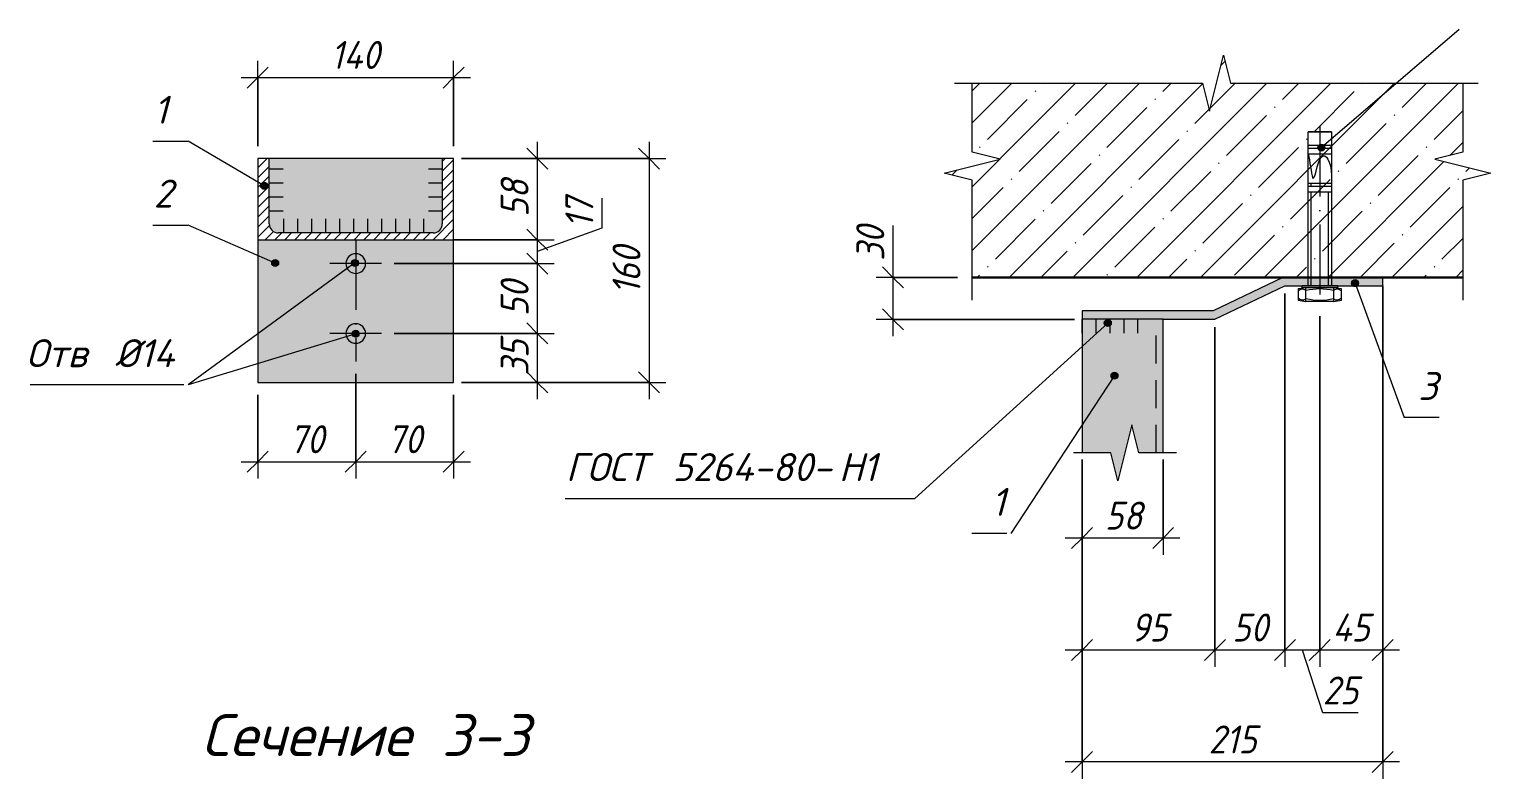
# Model space of a CAD drawing. Header units: millimetres. Extents: x 1525 to 46824, y -520 to 14115.
# Drawn here: x 41286 to 42331, y 1949 to 2485 of the extents above; entities that cross this region are included whole.
import ezdxf

# ---------------------------------------------------------------- set-up
doc = ezdxf.new("R2010")
doc.units = ezdxf.units.MM
for name, pattern in [('200_ШТРИХ_ш1п0_6_', [32, 20, -12]), ('50_200_ШТРИХ_1Т_ш5_п1_п1_', [70, 50, -10, 0, -10]), ('IMPORT-Невидимая', [39.122222, 28.222222, -10.9])]:
    doc.linetypes.add(name, pattern=pattern)
for name, color, linetype, lineweight in [('A-ANNO-DIMS', 7, 'Continuous', 9), ('A-ANNO-DIMS-10', 7, 'Continuous', 9), ('A-ANNO-NOTE', 7, 'Continuous', 9), ('A-DETL', 7, 'Continuous', 9), ('A-DETL-1', 7, 'Continuous', 5), ('A-DETL-2', 7, '200_ШТРИХ_ш1п0_6_', 5), ('A-DETL-3', 7, 'Continuous', 20), ('A-DETL-4', 7, 'IMPORT-Невидимая', 5), ('A-DETL-5', 7, '50_200_ШТРИХ_1Т_ш5_п1_п1_', 5), ('A-DETL-7', 7, 'Continuous', 30), ('A-DETL-CNTR-1', 7, '50_200_ШТРИХ_1Т_ш5_п1_п1_', 5), ('A-DETL-GENF-1', 7, 'Continuous', 5), ('G-ANNO-TEXT', 7, 'Continuous', 9)]:
    doc.layers.add(name, color=color, linetype=linetype, lineweight=lineweight)
doc.layers.add('A-DETL-GENF-2', color=7, linetype='Continuous', lineweight=9, true_color=0xffffff)
doc.styles.add('ISOCPEUR_B_I', font='', dxfattribs={"height": 30})
doc.styles.add('ISOCPEUR_I_3', font='isocpeui.ttf', dxfattribs={"width": 0.9, "height": 20})
doc.styles.add('ISOCPEUR_I_5', font='isocpeui.ttf', dxfattribs={"height": 20})
doc.styles.get('ISOCPEUR_B_I').set_extended_font_data('ISOCPEUR', italic=True, bold=True)
doc.dimstyles.new('ISO-2_0_0_9К_СРЕДНИЙ_1', dxfattribs={"dimscale": 304.8, "dimtxt": 19.919624, "dimasz": 0.049213, "dimexe": 0.03937, "dimexo": 0, "dimgap": 0, "dimtad": 1, "dimdec": 0, "dimzin": 0, "dimdsep": 46, "dimtxsty": 'ISOCPEUR_I_3', "dimblk1": 'OBLIQUE', "dimblk2": 'OBLIQUE', "dimsah": 1, "dimcen": 0.09, "dimdle": 0.03937, "dimazin": 0, "dimtfac": 1, "dimtdec": 4, "dimtix": 1, "dimtmove": 0, "dimatfit": 3, "dimfxl": 1, "dimtvp": 1, "dimtolj": 1, "dimtzin": 0, "dimarcsym": 2})
doc.dimstyles.new('ISO-2_0_0_9К_СРЕДНИЙ_3', dxfattribs={"dimscale": 304.8, "dimtxt": 19.919624, "dimasz": 0.049213, "dimexe": 0.03937, "dimexo": 0, "dimgap": 0, "dimtad": 1, "dimdec": 0, "dimzin": 0, "dimdsep": 46, "dimtxsty": 'ISOCPEUR_I_3', "dimblk1": 'OBLIQUE', "dimblk2": 'OBLIQUE', "dimsah": 1, "dimcen": 0.09, "dimdle": 0.03937, "dimazin": 0, "dimtfac": 1, "dimtdec": 4, "dimtix": 1, "dimtmove": 1, "dimatfit": 3, "dimfxl": 1, "dimtvp": 1, "dimtolj": 1, "dimtzin": 0, "dimarcsym": 2})

# ---------------------------------------------------------------- blocks, each defined once
blk = doc.blocks.new('DET_Линия разрыва - Линия разрыва-30557171-АР1_1_Узлы фахверка Ф-34_1')
at = {"layer": 'A-DETL-GENF-1'}
for p, q in [((3308.1, 2202.4), (3298.1, 2162.4)), ((3313.1, 2182.4), (3308.1, 2202.4)), ((3293.1, 2182.4), (3266.3, 2182.4)), ((3298.1, 2162.4), (3293.1, 2182.4)), ((3340, 2182.4), (3313.1, 2182.4))]:
    blk.add_line(p, q, dxfattribs=at)
blk = doc.blocks.new('DET_Линия разрыва - Линия разрыва-33248933-АР1_1_Узлы фахверка Ф-34_1')
at = {"layer": 'A-DETL-GENF-1'}
for p, q in [((3544.7, 2446.7), (3544.7, 2397.3)), ((3544.7, 2397.3), (3524.7, 2392.3)), ((3524.7, 2392.3), (3564.7, 2382.3)), ((3564.7, 2382.3), (3544.7, 2377.3)), ((3544.7, 2377.3), (3544.7, 2291.7))]:
    blk.add_line(p, q, dxfattribs=at)
blk = doc.blocks.new('DET_Линия разрыва - Линия разрыва-33248976-АР1_1_Узлы фахверка Ф-34_1')
at = {"layer": 'A-DETL-GENF-1'}
for p, q in [((3193.9, 2397.3), (3193.9, 2446.7)), ((3213.9, 2392.3), (3193.9, 2397.3)), ((3173.9, 2382.3), (3213.9, 2392.3)), ((3193.9, 2377.3), (3173.9, 2382.3)), ((3193.9, 2291.7), (3193.9, 2377.3))]:
    blk.add_line(p, q, dxfattribs=at)
blk = doc.blocks.new('DET_Линия разрыва - Линия разрыва-25057324-АР1_1_Узлы фахверка Ф-34_1')
at = {"layer": 'A-DETL-GENF-1'}
for p, q in [((3363.5, 2426.7), (3373.5, 2466.7)), ((3373.5, 2466.7), (3378.5, 2446.7)), ((3181.3, 2446.7), (3358.5, 2446.7)), ((3358.5, 2446.7), (3363.5, 2426.7)), ((3378.5, 2446.7), (3555.7, 2446.7))]:
    blk.add_line(p, q, dxfattribs=at)
blk = doc.blocks.new('_AT__Текстовая выноска 2_0 - _AT__Текстовая выноска 2_0-30557170-АР1_1_Узлы фахверка Ф-34_1')
at = {"layer": 'A-ANNO-NOTE'}
blk.add_line((3567.2, 2485.3), (3542.2, 2485.3), dxfattribs=at)
blk = doc.blocks.new('DIMBLOCK393-АР1_1_Узлы фахверка Ф-34_1')
at = {"layer": 'A-ANNO-DIMS-10'}
for p, q in [((42253.9, 2296.4), (42253.9, 2029.5)), ((42253.9, 2041.5), (42253.9, 2296.4)), ((42208.9, 2280.2), (42208.9, 2029.5)), ((42208.9, 2041.5), (42208.9, 2280.2)), ((42265.9, 2041.5), (42208.9, 2041.5))]:
    blk.add_line(p, q, dxfattribs=at)
at = {"layer": 'A-ANNO-DIMS-10', "lineweight": 20}
for p, q in [((42208.9, 2041.5), (42216.4, 2049)), ((42253.9, 2041.5), (42261.4, 2049)), ((42208.9, 2041.5), (42201.4, 2034)), ((42253.9, 2041.5), (42246.4, 2034))]:
    blk.add_line(p, q, dxfattribs=at)
at = {"layer": 'A-ANNO-DIMS-10', "color": 0, "insert": (42218, 2067.6), "char_height": 20, "width": 32.178, "attachment_point": 1, "line_spacing_factor": 1.149209, "style": 'ISOCPEUR_I_3'}
blk.add_mtext('45', dxfattribs=at)
blk = doc.blocks.new('_Oblique')
at = {"color": 0, "linetype": 'ByBlock', "lineweight": -2}
blk.add_line((-0.5, -0.5), (0.5, 0.5), dxfattribs=at)
blk = doc.blocks.new('DIMBLOCK394-АР1_1_Узлы фахверка Ф-34_1')
at = {"layer": 'A-ANNO-DIMS-10'}
for p, q in [((42183.9, 2296.4), (42183.9, 2029.5)), ((42183.9, 2041.5), (42183.9, 2296.4)), ((42208.9, 2280.2), (42208.9, 2029.5)), ((42208.9, 2041.5), (42208.9, 2280.2)), ((42208.9, 2041.5), (42183.9, 2041.5)), ((42211, 1996.5), (42196.4, 2041.5)), ((42236.3, 1996.5), (42211, 1996.5))]:
    blk.add_line(p, q, dxfattribs=at)
at = {"layer": 'A-ANNO-DIMS-10', "lineweight": 20}
for p, q in [((42183.9, 2041.5), (42191.4, 2049)), ((42208.9, 2041.5), (42216.4, 2049)), ((42183.9, 2041.5), (42176.4, 2034)), ((42208.9, 2041.5), (42201.4, 2034))]:
    blk.add_line(p, q, dxfattribs=at)
at = {"layer": 'A-ANNO-DIMS-10', "color": 0, "insert": (42211, 2022.6), "char_height": 20, "width": 30.339, "attachment_point": 1, "line_spacing_factor": 1.149209, "style": 'ISOCPEUR_I_3'}
blk.add_mtext('25', dxfattribs=at)
blk = doc.blocks.new('DIMBLOCK395-АР1_1_Узлы фахверка Ф-34_1')
at = {"layer": 'A-ANNO-DIMS-10'}
for p, q in [((42183.9, 2296.4), (42183.9, 2029.5)), ((42183.9, 2041.5), (42183.9, 2296.4)), ((42133.9, 2272.4), (42133.9, 2029.5)), ((42133.9, 2041.5), (42133.9, 2272.4)), ((42183.9, 2041.5), (42133.9, 2041.5))]:
    blk.add_line(p, q, dxfattribs=at)
at = {"layer": 'A-ANNO-DIMS-10', "lineweight": 20}
for p, q in [((42133.9, 2041.5), (42141.4, 2049)), ((42183.9, 2041.5), (42191.4, 2049)), ((42133.9, 2041.5), (42126.4, 2034)), ((42183.9, 2041.5), (42176.4, 2034))]:
    blk.add_line(p, q, dxfattribs=at)
at = {"layer": 'A-ANNO-DIMS-10', "color": 0, "insert": (42146.3, 2067.6), "char_height": 20, "width": 30.339, "attachment_point": 1, "line_spacing_factor": 1.149209, "style": 'ISOCPEUR_I_3'}
blk.add_mtext('50', dxfattribs=at)
blk = doc.blocks.new('DIMBLOCK396-АР1_1_Узлы фахверка Ф-34_1')
at = {"layer": 'A-ANNO-DIMS-10'}
for p, q in [((42133.9, 2272.4), (42133.9, 2029.5)), ((42133.9, 2041.5), (42133.9, 2272.4)), ((42038.9, 2177.6), (42038.9, 2029.5)), ((42038.9, 2041.5), (42038.9, 2177.6)), ((42133.9, 2041.5), (42026.9, 2041.5))]:
    blk.add_line(p, q, dxfattribs=at)
at = {"layer": 'A-ANNO-DIMS-10', "lineweight": 20}
for p, q in [((42038.9, 2041.5), (42046.4, 2049)), ((42133.9, 2041.5), (42141.4, 2049)), ((42038.9, 2041.5), (42031.4, 2034)), ((42133.9, 2041.5), (42126.4, 2034))]:
    blk.add_line(p, q, dxfattribs=at)
at = {"layer": 'A-ANNO-DIMS-10', "color": 0, "insert": (42073.8, 2067.6), "char_height": 20, "width": 30.339, "attachment_point": 1, "line_spacing_factor": 1.149209, "style": 'ISOCPEUR_I_3'}
blk.add_mtext('95', dxfattribs=at)
blk = doc.blocks.new('DIMBLOCK397-АР1_1_Узлы фахверка Ф-34_1')
at = {"layer": 'A-ANNO-DIMS-10'}
for p, q in [((41903.7, 2345), (41903.7, 2319.7)), ((41903.7, 2319.9), (41903.7, 2265.9)), ((41903.7, 2319.7), (41903.7, 2292.9)), ((41949.8, 2307.9), (41891.7, 2307.9)), ((41903.7, 2307.9), (41949.8, 2307.9)), ((42033.4, 2277.9), (41891.7, 2277.9)), ((41903.7, 2277.9), (42033.4, 2277.9))]:
    blk.add_line(p, q, dxfattribs=at)
at = {"layer": 'A-ANNO-DIMS-10', "lineweight": 20}
for p, q in [((41903.7, 2307.9), (41896.2, 2315.4)), ((41903.7, 2307.9), (41911.2, 2300.4)), ((41903.7, 2277.9), (41896.2, 2285.4)), ((41903.7, 2277.9), (41911.2, 2270.4))]:
    blk.add_line(p, q, dxfattribs=at)
at = {"layer": 'A-ANNO-DIMS-10', "color": 0, "insert": (41877.5, 2319.7), "char_height": 20, "width": 30.339, "attachment_point": 1, "rotation": 90, "line_spacing_factor": 1.149209, "style": 'ISOCPEUR_I_3'}
blk.add_mtext('30', dxfattribs=at)
blk = doc.blocks.new('DIMBLOCK398-АР1_1_Узлы фахверка Ф-34_1')
at = {"layer": 'A-ANNO-DIMS-10'}
for p, q in [((42038.9, 2177.6), (42038.9, 2109.5)), ((42038.9, 2121.5), (42038.9, 2177.6)), ((42096.9, 2177.6), (42096.9, 2109.5)), ((42096.9, 2121.5), (42096.9, 2177.6)), ((42108.9, 2121.5), (42026.9, 2121.5))]:
    blk.add_line(p, q, dxfattribs=at)
at = {"layer": 'A-ANNO-DIMS-10', "lineweight": 20}
for p, q in [((42038.9, 2121.5), (42031.4, 2114)), ((42038.9, 2121.5), (42046.4, 2129)), ((42096.9, 2121.5), (42089.4, 2114)), ((42096.9, 2121.5), (42104.4, 2129))]:
    blk.add_line(p, q, dxfattribs=at)
at = {"layer": 'A-ANNO-DIMS-10', "color": 0, "insert": (42055.3, 2147.6), "char_height": 20, "width": 30.339, "attachment_point": 1, "line_spacing_factor": 1.149209, "style": 'ISOCPEUR_I_3'}
blk.add_mtext('58', dxfattribs=at)
blk = doc.blocks.new('DIMBLOCK399-АР1_1_Узлы фахверка Ф-34_1')
at = {"layer": 'A-ANNO-DIMS-10'}
for p, q in [((42253.9, 2301.9), (42253.9, 1949.5)), ((42253.9, 1961.5), (42253.9, 2301.9)), ((42038.9, 2177.6), (42038.9, 1949.5)), ((42038.9, 1961.5), (42038.9, 2177.6)), ((42265.9, 1961.5), (42026.9, 1961.5))]:
    blk.add_line(p, q, dxfattribs=at)
at = {"layer": 'A-ANNO-DIMS-10', "lineweight": 20}
for p, q in [((42038.9, 1961.5), (42046.4, 1969)), ((42253.9, 1961.5), (42261.4, 1969)), ((42038.9, 1961.5), (42031.4, 1954)), ((42253.9, 1961.5), (42246.4, 1954))]:
    blk.add_line(p, q, dxfattribs=at)
at = {"layer": 'A-ANNO-DIMS-10', "color": 0, "insert": (42129.4, 1987.6), "char_height": 20, "width": 40.912, "attachment_point": 1, "line_spacing_factor": 1.149209, "style": 'ISOCPEUR_I_3'}
blk.add_mtext('215', dxfattribs=at)
blk = doc.blocks.new('_AT__Текстовая выноска 2_0 - _AT__Текстовая выноска 2_0-25640969-АР1_1_Узлы фахверка Ф-34_1')
at = {"layer": 'A-ANNO-NOTE'}
blk.add_line((2867.6, 2965), (3117.6, 2965), dxfattribs=at)
blk = doc.blocks.new('DIMBLOCK408-АР1_1_Узлы фахверка Ф-34_1')
at = {"layer": 'A-ANNO-DIMS-10'}
for p, q in [((41519.6, 2238.9), (41519.6, 2164.1)), ((41519.6, 2176.1), (41519.6, 2238.9)), ((41449.6, 2223.9), (41449.6, 2164.1)), ((41449.6, 2176.1), (41449.6, 2223.9)), ((41437.6, 2176.1), (41519.6, 2176.1))]:
    blk.add_line(p, q, dxfattribs=at)
at = {"layer": 'A-ANNO-DIMS-10', "lineweight": 20}
for p, q in [((41449.6, 2176.1), (41442.1, 2168.6)), ((41449.6, 2176.1), (41457.1, 2183.6)), ((41519.6, 2176.1), (41512.1, 2168.6)), ((41519.6, 2176.1), (41527.1, 2183.6))]:
    blk.add_line(p, q, dxfattribs=at)
at = {"layer": 'A-ANNO-DIMS-10', "color": 0, "insert": (41472, 2202.2), "char_height": 20, "width": 30.339, "attachment_point": 1, "line_spacing_factor": 1.149209, "style": 'ISOCPEUR_I_3'}
blk.add_mtext('70', dxfattribs=at)
blk = doc.blocks.new('DIMBLOCK409-АР1_1_Узлы фахверка Ф-34_1')
at = {"layer": 'A-ANNO-DIMS-10'}
for p, q in [((41519.6, 2238.9), (41519.6, 2164.1)), ((41519.6, 2176.1), (41519.6, 2238.9)), ((41589.6, 2223.9), (41589.6, 2164.1)), ((41589.6, 2176.1), (41589.6, 2223.9)), ((41519.6, 2176.1), (41601.6, 2176.1))]:
    blk.add_line(p, q, dxfattribs=at)
at = {"layer": 'A-ANNO-DIMS-10', "lineweight": 20}
for p, q in [((41519.6, 2176.1), (41512.1, 2168.6)), ((41519.6, 2176.1), (41527.1, 2183.6)), ((41589.6, 2176.1), (41582.1, 2168.6)), ((41589.6, 2176.1), (41597.1, 2183.6))]:
    blk.add_line(p, q, dxfattribs=at)
at = {"layer": 'A-ANNO-DIMS-10', "color": 0, "insert": (41542, 2202.2), "char_height": 20, "width": 30.339, "attachment_point": 1, "line_spacing_factor": 1.149209, "style": 'ISOCPEUR_I_3'}
blk.add_mtext('70', dxfattribs=at)
blk = doc.blocks.new('DIMBLOCK410-АР1_1_Узлы фахверка Ф-34_1')
at = {"layer": 'A-ANNO-DIMS-10'}
for p, q in [((41649.4, 2404.8), (41649.4, 2334.8)), ((41595.2, 2392.8), (41661.4, 2392.8)), ((41649.4, 2392.8), (41595.2, 2392.8)), ((41589.6, 2334.8), (41661.4, 2334.8)), ((41649.4, 2334.8), (41589.6, 2334.8))]:
    blk.add_line(p, q, dxfattribs=at)
at = {"layer": 'A-ANNO-DIMS-10', "lineweight": 20}
for p, q in [((41649.4, 2392.8), (41641.9, 2400.3)), ((41649.4, 2392.8), (41656.9, 2385.3)), ((41649.4, 2334.8), (41641.9, 2342.3)), ((41649.4, 2334.8), (41656.9, 2327.3))]:
    blk.add_line(p, q, dxfattribs=at)
at = {"layer": 'A-ANNO-DIMS-10', "color": 0, "insert": (41623.2, 2351.1), "char_height": 20, "width": 30.339, "attachment_point": 1, "rotation": 90, "line_spacing_factor": 1.149209, "style": 'ISOCPEUR_I_3'}
blk.add_mtext('58', dxfattribs=at)
blk = doc.blocks.new('DIMBLOCK411-АР1_1_Узлы фахверка Ф-34_1')
at = {"layer": 'A-ANNO-DIMS-10'}
for p, q in [((41695.6, 2364.5), (41695.6, 2343.1)), ((41695.6, 2343.1), (41649.4, 2326.3)), ((41589.6, 2334.8), (41661.4, 2334.8)), ((41649.4, 2334.8), (41589.6, 2334.8)), ((41649.4, 2334.8), (41649.4, 2317.8)), ((41547, 2317.8), (41661.4, 2317.8)), ((41649.4, 2317.8), (41547, 2317.8))]:
    blk.add_line(p, q, dxfattribs=at)
at = {"layer": 'A-ANNO-DIMS-10', "lineweight": 20}
for p, q in [((41649.4, 2334.8), (41641.9, 2342.3)), ((41649.4, 2334.8), (41656.9, 2327.3)), ((41649.4, 2317.8), (41641.9, 2325.3)), ((41649.4, 2317.8), (41656.9, 2310.3))]:
    blk.add_line(p, q, dxfattribs=at)
at = {"layer": 'A-ANNO-DIMS-10', "color": 0, "insert": (41669.5, 2343.1), "char_height": 20, "width": 25.742, "attachment_point": 1, "rotation": 90, "line_spacing_factor": 1.149209, "style": 'ISOCPEUR_I_3'}
blk.add_mtext('17', dxfattribs=at)
blk = doc.blocks.new('DIMBLOCK412-АР1_1_Узлы фахверка Ф-34_1')
at = {"layer": 'A-ANNO-DIMS-10', "lineweight": 20}
for p, q in [((41649.4, 2317.8), (41641.9, 2325.3)), ((41649.4, 2317.8), (41656.9, 2310.3)), ((41649.4, 2267.8), (41641.9, 2275.3)), ((41649.4, 2267.8), (41656.9, 2260.3))]:
    blk.add_line(p, q, dxfattribs=at)
at = {"layer": 'A-ANNO-DIMS-10'}
for p, q in [((41547, 2317.8), (41661.4, 2317.8)), ((41649.4, 2317.8), (41547, 2317.8)), ((41649.4, 2317.8), (41649.4, 2267.8)), ((41547, 2267.8), (41661.4, 2267.8)), ((41649.4, 2267.8), (41547, 2267.8))]:
    blk.add_line(p, q, dxfattribs=at)
at = {"layer": 'A-ANNO-DIMS-10', "color": 0, "insert": (41623.2, 2280.1), "char_height": 20, "width": 30.339, "attachment_point": 1, "rotation": 90, "line_spacing_factor": 1.149209, "style": 'ISOCPEUR_I_3'}
blk.add_mtext('50', dxfattribs=at)
blk = doc.blocks.new('DIMBLOCK413-АР1_1_Узлы фахверка Ф-34_1')
at = {"layer": 'A-ANNO-DIMS-10'}
for p, q in [((41547, 2267.8), (41661.4, 2267.8)), ((41649.4, 2267.8), (41547, 2267.8)), ((41649.4, 2267.8), (41649.4, 2220.8)), ((41595.2, 2232.8), (41661.4, 2232.8)), ((41649.4, 2232.8), (41595.2, 2232.8))]:
    blk.add_line(p, q, dxfattribs=at)
at = {"layer": 'A-ANNO-DIMS-10', "lineweight": 20}
for p, q in [((41649.4, 2267.8), (41641.9, 2275.3)), ((41649.4, 2267.8), (41656.9, 2260.3)), ((41649.4, 2232.8), (41641.9, 2240.3)), ((41649.4, 2232.8), (41656.9, 2225.3))]:
    blk.add_line(p, q, dxfattribs=at)
at = {"layer": 'A-ANNO-DIMS-10', "color": 0, "insert": (41623.2, 2237.6), "char_height": 20, "width": 30.339, "attachment_point": 1, "rotation": 90, "line_spacing_factor": 1.149209, "style": 'ISOCPEUR_I_3'}
blk.add_mtext('35', dxfattribs=at)
blk = doc.blocks.new('DIMBLOCK414-АР1_1_Узлы фахверка Ф-34_1')
at = {"layer": 'A-ANNO-DIMS-10'}
for p, q in [((41729.4, 2404.8), (41729.4, 2220.8)), ((41598.5, 2392.8), (41741.4, 2392.8)), ((41729.4, 2392.8), (41598.5, 2392.8)), ((41598.5, 2232.8), (41741.4, 2232.8)), ((41729.4, 2232.8), (41598.5, 2232.8))]:
    blk.add_line(p, q, dxfattribs=at)
at = {"layer": 'A-ANNO-DIMS-10', "lineweight": 20}
for p, q in [((41729.4, 2392.8), (41721.9, 2400.3)), ((41729.4, 2392.8), (41736.9, 2385.3)), ((41729.4, 2232.8), (41721.9, 2240.3)), ((41729.4, 2232.8), (41736.9, 2225.3))]:
    blk.add_line(p, q, dxfattribs=at)
at = {"layer": 'A-ANNO-DIMS-10', "color": 0, "insert": (41703.2, 2295.7), "char_height": 20, "width": 40.912, "attachment_point": 1, "rotation": 90, "line_spacing_factor": 1.149209, "style": 'ISOCPEUR_I_3'}
blk.add_mtext('160', dxfattribs=at)
blk = doc.blocks.new('DIMBLOCK415-АР1_1_Узлы фахверка Ф-34_1')
at = {"layer": 'A-ANNO-DIMS-10'}
for p, q in [((41449.6, 2401.6), (41449.6, 2462.7)), ((41589.6, 2401.6), (41589.6, 2462.7)), ((41437.6, 2450.7), (41601.6, 2450.7)), ((41449.6, 2450.7), (41449.6, 2401.6)), ((41589.6, 2450.7), (41589.6, 2401.6))]:
    blk.add_line(p, q, dxfattribs=at)
at = {"layer": 'A-ANNO-DIMS-10', "lineweight": 20}
for p, q in [((41449.6, 2450.7), (41457.1, 2458.2)), ((41589.6, 2450.7), (41597.1, 2458.2)), ((41449.6, 2450.7), (41442.1, 2443.2)), ((41589.6, 2450.7), (41582.1, 2443.2))]:
    blk.add_line(p, q, dxfattribs=at)
at = {"layer": 'A-ANNO-DIMS-10', "color": 0, "insert": (41501.8, 2476.9), "char_height": 20, "width": 42.751, "attachment_point": 1, "line_spacing_factor": 1.149209, "style": 'ISOCPEUR_I_3'}
blk.add_mtext('140', dxfattribs=at)
blk = doc.blocks.new('_AT__Текстовая выноска 2_0 - _AT__Текстовая выноска 2_0-25640942-АР1_1_Узлы фахверка Ф-34_1')
at = {"layer": 'A-ANNO-NOTE'}
blk.add_line((2650.5, 2977.7), (2675.5, 2977.7), dxfattribs=at)
blk = doc.blocks.new('_AT__Текстовая выноска 2_0 - _AT__Текстовая выноска 2_0-30591989-АР1_1_Узлы фахверка Ф-34_1')
at = {"layer": 'A-ANNO-NOTE'}
blk.add_line((2630.4, 2231.2), (2520.4, 2231.2), dxfattribs=at)

msp = doc.modelspace()

# ---------------------------------------------------------------- hatches: boundary and pattern name
at = {"layer": 'A-ANNO-NOTE'}
h = msp.add_hatch(color=256, dxfattribs=at)
edge = h.paths.add_edge_path(flags=0)
edge.add_arc((42209.96468, 2400.65917), 2.5, 0, 360)
h = msp.add_hatch(color=256, dxfattribs=at)
edge = h.paths.add_edge_path(flags=0)
edge.add_arc((41454.15023, 2373.37049), 2.5, 0, 360)
h = msp.add_hatch(color=256, dxfattribs=at)
edge = h.paths.add_edge_path(flags=0)
edge.add_arc((41462.01075, 2318.16381), 2.5, 0, 360)
h = msp.add_hatch(color=256, dxfattribs=at)
edge = h.paths.add_edge_path(flags=0)
edge.add_arc((41519.02601, 2318.19071), 2.5, 0, 360)
h = msp.add_hatch(color=256, dxfattribs=at)
edge = h.paths.add_edge_path(flags=0)
edge.add_arc((42234.12713, 2303.75912), 2.5, 0, 360)
h = msp.add_hatch(color=256, dxfattribs=at)
edge = h.paths.add_edge_path(flags=0)
edge.add_arc((41519.5999, 2267.61076), 2.5, 0, 360)
h = msp.add_hatch(color=256, dxfattribs=at)
edge = h.paths.add_edge_path(flags=0)
edge.add_arc((42057.32565, 2275.2809), 2.5, 0, 360)
h = msp.add_hatch(color=256, dxfattribs=at)
edge = h.paths.add_edge_path(flags=0)
edge.add_arc((42062.10722, 2237.66163), 2.5, 0, 360)
at = {"layer": 'A-DETL-GENF-1'}
h = msp.add_hatch(dxfattribs=at)
h.set_pattern_fill('FP_10', color=256, style=0, pattern_type=2)
h.set_pattern_definition([(45, (38766.425, 0), (-22.80985, 22.80985), []), (45, (38789.235, 0), (-22.80985, 22.80985), [40.322, -8.064, 0.671, -7.394])])
h.paths.add_polyline_path([(41960.2778, 2307.91959), (42311.12477, 2307.91959), (42311.12477, 2377.3343), (42331.12477, 2382.3343), (42291.12477, 2392.3343), (42311.12477, 2397.3343), (42311.12477, 2446.67031), (42144.92836, 2446.67031), (42139.92836, 2466.67031), (42129.92836, 2426.67031), (42124.92836, 2446.67031), (41960.2778, 2446.67031), (41960.2778, 2397.3343), (41980.2778, 2392.3343), (41940.2778, 2382.3343), (41960.2778, 2377.3343), (41960.2778, 2347.698)], flags=0)
h = msp.add_hatch(dxfattribs=at)
h.set_pattern_fill('FP_9', color=256, style=0, pattern_type=2)
h.set_pattern_definition([(45, (38766.4253, 0), (-3.535534, 3.535534), [])])
h.paths.add_polyline_path([(41517.8171, 2334.7709), (41589.62883, 2334.7709), (41589.62883, 2392.7709), (41581.52883, 2392.7709), (41581.52883, 2346.1709), (41581.30735, 2344.48858), (41580.658, 2342.9209), (41579.62502, 2341.57471), (41578.27883, 2340.54173), (41576.71115, 2339.89238), (41575.02883, 2339.6709), (41464.22883, 2339.6709), (41462.54651, 2339.89238), (41460.97883, 2340.54173), (41459.63264, 2341.57471), (41458.59967, 2342.9209), (41457.95031, 2344.48858), (41457.72883, 2346.1709), (41457.72883, 2392.7709), (41449.62883, 2392.7709), (41449.62883, 2334.7709), (41516.12883, 2334.7709)], flags=0)
at = {"layer": 'A-DETL-GENF-2'}
h = msp.add_hatch(color=256, dxfattribs=at)
h.paths.add_polyline_path([(41517.8171, 2232.7709), (41589.62883, 2232.7709), (41589.62883, 2334.7709), (41449.62883, 2334.7709), (41449.62883, 2232.7709), (41516.12883, 2232.7709)], flags=0)
h.paths.add_polyline_path([(41519.62883, 2260.7709), (41517.8171, 2261.00942), (41516.12883, 2261.70872), (41514.67908, 2262.82115), (41513.56665, 2264.2709), (41512.86735, 2265.95917), (41512.62883, 2267.7709), (41512.86735, 2269.58263), (41513.56665, 2271.2709), (41514.67908, 2272.72065), (41516.12883, 2273.83308), (41517.8171, 2274.53238), (41519.62883, 2274.7709), (41521.44056, 2274.53238), (41523.12883, 2273.83308), (41524.57858, 2272.72065), (41525.69101, 2271.2709), (41526.39031, 2269.58263), (41526.62883, 2267.7709), (41526.39031, 2265.95917), (41525.69101, 2264.2709), (41524.57858, 2262.82115), (41523.12883, 2261.70872), (41521.44056, 2261.00942)], flags=0)
h.paths.add_polyline_path([(41519.62883, 2310.7709), (41517.8171, 2311.00942), (41516.12883, 2311.70872), (41514.67908, 2312.82115), (41513.56665, 2314.2709), (41512.86735, 2315.95917), (41512.62883, 2317.7709), (41512.86735, 2319.58263), (41513.56665, 2321.2709), (41514.67908, 2322.72065), (41516.12883, 2323.83308), (41517.8171, 2324.53238), (41519.62883, 2324.7709), (41521.44056, 2324.53238), (41523.12883, 2323.83308), (41524.57858, 2322.72065), (41525.69101, 2321.2709), (41526.39031, 2319.58263), (41526.62883, 2317.7709), (41526.39031, 2315.95917), (41525.69101, 2314.2709), (41524.57858, 2312.82115), (41523.12883, 2311.70872), (41521.44056, 2311.00942)], flags=0)
h.paths.add_polyline_path([(41526.62883, 2339.6709), (41575.02883, 2339.6709), (41576.71115, 2339.89238), (41578.27883, 2340.54173), (41579.62502, 2341.57471), (41580.658, 2342.9209), (41581.30735, 2344.48858), (41581.52883, 2346.1709), (41581.52883, 2392.7709), (41457.72883, 2392.7709), (41457.72883, 2346.1709), (41458.07254, 2344.19348), (41458.59967, 2342.9209), (41459.63264, 2341.57471), (41460.97883, 2340.54173), (41462.54651, 2339.89238), (41464.22883, 2339.6709), (41525.69101, 2339.6709)], flags=0)
for points in [[(41519.62883, 2310.7709), (41521.44056, 2311.00942), (41523.12883, 2311.70872), (41524.57858, 2312.82115), (41525.69101, 2314.2709), (41526.39031, 2315.95917), (41526.62883, 2317.7709), (41526.39031, 2319.58263), (41525.69101, 2321.2709), (41524.57858, 2322.72065), (41523.12883, 2323.83308), (41521.44056, 2324.53238), (41519.62883, 2324.7709), (41517.8171, 2324.53238), (41516.12883, 2323.83308), (41514.67908, 2322.72065), (41513.56665, 2321.2709), (41512.86735, 2319.58263), (41512.62883, 2317.7709), (41512.86735, 2315.95917), (41513.56665, 2314.2709), (41514.67908, 2312.82115), (41516.12883, 2311.70872), (41517.8171, 2311.00942)], [(42115.42015, 2277.91959), (42133.90739, 2277.91959), (42183.90739, 2301.91959), (42253.90739, 2301.91959), (42253.90739, 2307.91959), (42182.54196, 2307.91959), (42132.54196, 2283.91959), (42038.90739, 2283.91959), (42038.90739, 2277.91959), (42096.88109, 2277.91959)], [(41519.62883, 2260.7709), (41521.44056, 2261.00942), (41523.12883, 2261.70872), (41524.57858, 2262.82115), (41525.69101, 2264.2709), (41526.39031, 2265.95917), (41526.62883, 2267.7709), (41526.39031, 2269.58263), (41525.69101, 2271.2709), (41524.57858, 2272.72065), (41523.12883, 2273.83308), (41521.44056, 2274.53238), (41519.62883, 2274.7709), (41517.8171, 2274.53238), (41516.12883, 2273.83308), (41514.67908, 2272.72065), (41513.56665, 2271.2709), (41512.86735, 2269.58263), (41512.62883, 2267.7709), (41512.86735, 2265.95917), (41513.56665, 2264.2709), (41514.67908, 2262.82115), (41516.12883, 2261.70872), (41517.8171, 2261.00942)], [(42064.54016, 2162.41888), (42074.54016, 2202.41888), (42079.54016, 2182.41888), (42096.88109, 2182.41888), (42096.88109, 2277.91959), (42038.90739, 2277.91959), (42038.90739, 2182.41888), (42059.54016, 2182.41888)]]:
    msp.add_hatch(color=256, dxfattribs=at).paths.add_polyline_path(points, flags=0)

# ---------------------------------------------------------------- linework, layer by layer
at = {"layer": 'A-ANNO-NOTE'}
for p, q in [((42209.96468, 2400.65917), (42308.62477, 2485.27182)), ((41454.15023, 2373.37049), (41399.70688, 2405.18923)), ((41462.01075, 2318.16381), (41399.70688, 2345.28109)), ((41519.02601, 2318.19071), (41399.70688, 2231.1718)), ((42234.12713, 2303.75912), (42269.20795, 2207.70687)), ((41519.5999, 2267.61076), (41399.70688, 2231.1718)), ((42057.32565, 2275.2809), (41919.42799, 2149.75846)), ((42062.10722, 2237.66163), (41988.01968, 2124.88478))]:
    msp.add_line(p, q, dxfattribs=at)
for centre in [(42209.96468, 2400.65917), (41454.15023, 2373.37049), (41462.01075, 2318.16381), (41519.02601, 2318.19071), (42234.12713, 2303.75912), (41519.5999, 2267.61076), (42057.32565, 2275.2809), (42062.10722, 2237.66163)]:
    msp.add_circle(centre, 2.5, dxfattribs=at)
at = {"layer": 'A-DETL'}
for p, q in [((41581.52883, 2392.7709), (41457.72883, 2392.7709)), ((41449.62883, 2334.7709), (41449.62883, 2232.7709)), ((41589.62883, 2232.7709), (41589.62883, 2334.7709)), ((42182.54196, 2307.91959), (42132.54196, 2283.91959)), ((42133.90739, 2277.91959), (42183.90739, 2301.91959)), ((42253.90739, 2307.91959), (42182.54196, 2307.91959)), ((42183.90739, 2301.91959), (42253.90739, 2301.91959)), ((42253.90739, 2301.91959), (42253.90739, 2307.91959)), ((42132.54196, 2283.91959), (42038.90739, 2283.91959)), ((42038.90739, 2283.91959), (42038.90739, 2277.91959)), ((42096.88109, 2277.91959), (42038.90739, 2277.91959)), ((42038.90739, 2277.91959), (42038.90739, 2182.41888)), ((42096.88109, 2277.91959), (42133.90739, 2277.91959)), ((42096.88109, 2182.41888), (42096.88109, 2277.91959)), ((41449.62883, 2232.7709), (41589.62883, 2232.7709))]:
    msp.add_line(p, q, dxfattribs=at)
at = {"layer": 'A-DETL-1'}
for p, q in [((42217.14718, 2411.91959), (42200.61499, 2411.91959)), ((42200.61499, 2411.91959), (42217.14718, 2411.91959)), ((42200.61499, 2301.91959), (42200.61499, 2411.91959)), ((42217.14718, 2411.91959), (42217.14718, 2301.91959)), ((42200.61499, 2400.27283), (42217.14718, 2400.27283)), ((42200.61499, 2396.13978), (42217.14718, 2396.13978)), ((42201.58691, 2402.33936), (42216.17526, 2402.33936)), ((42200.61499, 2375.17685), (42217.14718, 2375.17685)), ((42200.61499, 2373.11033), (42217.14718, 2373.11033)), ((42202.68151, 2373.11033), (42202.68151, 2375.17685)), ((42202.77024, 2373.11033), (42202.77024, 2375.17685)), ((42200.61499, 2368.97728), (42217.14718, 2368.97728)), ((42202.72343, 2301.91959), (42202.72343, 2368.97728)), ((42215.03874, 2301.91959), (42215.03874, 2368.97728)), ((42198.96177, 2300.48378), (42193.47316, 2299.71493)), ((42193.47316, 2299.71493), (42193.47316, 2291.52164)), ((42196.2064, 2300.48378), (42196.2064, 2301.91959)), ((42221.55577, 2301.91959), (42196.2064, 2301.91959)), ((42221.55577, 2300.48378), (42196.2064, 2300.48378)), ((42198.96177, 2290.73532), (42198.96177, 2300.48378)), ((42218.8004, 2300.48378), (42198.96177, 2300.48378)), ((42203.3375, 2301.91959), (42205.38023, 2301.91959)), ((42224.28901, 2299.71493), (42218.8004, 2300.48378)), ((42218.8004, 2300.48378), (42218.8004, 2290.73532)), ((42221.55577, 2301.91959), (42221.55577, 2300.48378)), ((42224.28901, 2291.52164), (42224.28901, 2299.71493)), ((42193.47316, 2291.52164), (42198.96177, 2290.75279)), ((42218.8004, 2290.73532), (42198.96177, 2290.73532)), ((42218.8004, 2290.75279), (42224.28901, 2291.52164))]:
    msp.add_line(p, q, dxfattribs=at)
for centre, radius, start, end in [((42201.79559, 2400.97939), 1.37588, 98.72344894, 149.10051454), ((42215.96658, 2400.97939), 1.37588, 30.89948539, 81.27655106), ((41519.62883, 2317.7709), 7, 0, 180), ((41519.62883, 2317.7709), 7, 180, 0), ((42196.60202, 2295.17684), 4.22871, 56.08031185, 137.72360384), ((42208.88109, 2256.76076), 42.8477, 76.61449587, 103.38550413), ((42221.16015, 2295.17684), 4.22871, 42.27639616, 123.91968816), ((42196.60202, 2296.04226), 4.22871, 222.27639615, 303.91968815), ((42208.88109, 2334.45834), 42.8477, 256.61449587, 283.38550413), ((42221.16015, 2296.04226), 4.22871, 236.08031184, 317.72360384), ((41519.62883, 2267.7709), 7, 0, 180), ((41519.62883, 2267.7709), 7, 180, 0)]:
    msp.add_arc(centre, radius, start, end, dxfattribs=at)
msp.add_open_spline([(42200.61499, 2396.13978), (42201.79482, 2391.42314), (42204.25677, 2365.96465), (42208.01785, 2403.43678), (42217.14718, 2391.449), (42217.14718, 2380.45099)], degree=3, knots=[3.9471277548, 3.9471277548, 3.9471277548, 3.9471277548, 10.0959961781, 20.1294367149, 28.5838158581, 28.5838158581, 28.5838158581, 28.5838158581], dxfattribs=at)
at = {"layer": 'A-DETL-2'}
msp.add_line((42091.98109, 2182.41888), (42091.98109, 2277.91959), dxfattribs=at)
at = {"layer": 'A-DETL-3'}
for p, q in [((41457.72883, 2392.7709), (41449.62883, 2392.7709)), ((41449.62883, 2392.7709), (41449.62883, 2334.7709)), ((41457.72883, 2346.1709), (41457.72883, 2392.7709)), ((41589.62883, 2392.7709), (41581.52883, 2392.7709)), ((41581.52883, 2392.7709), (41581.52883, 2346.1709)), ((41589.62883, 2334.7709), (41589.62883, 2392.7709)), ((41449.62883, 2334.7709), (41589.62883, 2334.7709)), ((41575.02883, 2339.6709), (41464.22883, 2339.6709))]:
    msp.add_line(p, q, dxfattribs=at)
for centre, start, end in [((41464.22883, 2346.1709), 180, 270), ((41575.02883, 2346.1709), 270, 0)]:
    msp.add_arc(centre, 6.5, start, end, dxfattribs=at)
at = {"layer": 'A-DETL-4'}
for p, q in [((41467.72883, 2385.1709), (41457.72883, 2385.1709)), ((41581.52883, 2385.1709), (41571.52883, 2385.1709)), ((41467.72883, 2375.1709), (41457.72883, 2375.1709)), ((41581.52883, 2375.1709), (41571.52883, 2375.1709)), ((41467.72883, 2365.1709), (41457.72883, 2365.1709)), ((41581.52883, 2365.1709), (41571.52883, 2365.1709)), ((41467.72883, 2355.1709), (41457.72883, 2355.1709)), ((41581.52883, 2355.1709), (41571.52883, 2355.1709)), ((41468.22049, 2339.6709), (41468.22049, 2349.6709)), ((41478.22049, 2339.6709), (41478.22049, 2349.6709)), ((41488.22049, 2339.6709), (41488.22049, 2349.6709)), ((41498.22049, 2339.6709), (41498.22049, 2349.6709)), ((41508.22049, 2339.6709), (41508.22049, 2349.6709)), ((41518.22049, 2339.6709), (41518.22049, 2349.6709)), ((41528.22049, 2339.6709), (41528.22049, 2349.6709)), ((41538.22049, 2339.6709), (41538.22049, 2349.6709)), ((41548.22049, 2339.6709), (41548.22049, 2349.6709)), ((41558.22049, 2339.6709), (41558.22049, 2349.6709)), ((41568.22049, 2339.6709), (41568.22049, 2349.6709)), ((42038.90739, 2267.91959), (42038.90739, 2277.91959)), ((42048.90739, 2267.91959), (42048.90739, 2277.91959)), ((42048.90739, 2267.91959), (42048.90739, 2277.91959)), ((42058.90739, 2267.91959), (42058.90739, 2277.91959)), ((42058.90739, 2267.91959), (42058.90739, 2277.91959)), ((42068.90739, 2267.91959), (42068.90739, 2277.91959)), ((42068.90739, 2267.91959), (42068.90739, 2277.91959)), ((42078.90739, 2267.91959), (42078.90739, 2277.91959))]:
    msp.add_line(p, q, dxfattribs=at)
at = {"layer": 'A-DETL-5'}
msp.add_line((42208.88109, 2415.79495), (42208.88109, 2285.79495), dxfattribs=at)
at = {"layer": 'A-DETL-7'}
msp.add_line((41960.2778, 2307.91959), (42311.12477, 2307.91959), dxfattribs=at)
at = {"layer": 'A-DETL-CNTR-1'}
for p, q in [((41519.62883, 2334.7709), (41519.62883, 2247.7709)), ((41538.12894, 2317.7709), (41501.12872, 2317.7709)), ((41538.12894, 2267.7709), (41501.12872, 2267.7709))]:
    msp.add_line(p, q, dxfattribs=at)

# ---------------------------------------------------------------- block references
at = {"layer": 'A-ANNO-NOTE'}
for name, p in [('_AT__Текстовая выноска 2_0 - _AT__Текстовая выноска 2_0-25640942-АР1_1_Узлы фахверка Ф-34_1', (38724.1629, -572.55559)), ('_AT__Текстовая выноска 2_0 - _AT__Текстовая выноска 2_0-25640942-АР1_1_Узлы фахверка Ф-34_1', (38724.1629, -632.46373)), ('_AT__Текстовая выноска 2_0 - _AT__Текстовая выноска 2_0-30591989-АР1_1_Узлы фахверка Ф-34_1', (38766.42531, 0)), ('_AT__Текстовая выноска 2_0 - _AT__Текстовая выноска 2_0-30557170-АР1_1_Узлы фахверка Ф-34_1', (38727.00849, -277.56495)), ('_AT__Текстовая выноска 2_0 - _AT__Текстовая выноска 2_0-25640969-АР1_1_Узлы фахверка Ф-34_1', (38801.82131, -815.20129)), ('_AT__Текстовая выноска 2_0 - _AT__Текстовая выноска 2_0-30557170-АР1_1_Узлы фахверка Ф-34_1', (38417.91222, -360.38704))]:
    msp.add_blockref(name, p, dxfattribs=at)
at = {"layer": 'A-DETL-GENF-1'}
for name in ['DET_Линия разрыва - Линия разрыва-25057324-АР1_1_Узлы фахверка Ф-34_1', 'DET_Линия разрыва - Линия разрыва-33248976-АР1_1_Узлы фахверка Ф-34_1', 'DET_Линия разрыва - Линия разрыва-33248933-АР1_1_Узлы фахверка Ф-34_1', 'DET_Линия разрыва - Линия разрыва-30557171-АР1_1_Узлы фахверка Ф-34_1']:
    msp.add_blockref(name, (38766.42531, 0), dxfattribs=at)

# ---------------------------------------------------------------- texts
at = {"layer": 'A-ANNO-NOTE', "char_height": 20, "attachment_point": 1, "style": 'ISOCPEUR_I_5'}
for s, insert, width in [('\\fISOCPEUR|b0|i1|c204|p34|;1', (41375.11706, 2437.71604), 12.827), ('\\fISOCPEUR|b0|i1|c204|p34|;2', (41375.11706, 2377.80789), 17.637125), ('Отв', (41283.8887, 2263.6986), 61.7299375), (' Ø14', (41334.82099, 2263.6986), 74.5569375), ('\\fISOCPEUR|b0|i1|c204|p34|;3', (42279.19777, 2240.23368), 17.637125), ('ГОСТ', (41669.83817, 2182.28527), 76.962), (' 5264-80-', (41733.33817, 2182.28527), 159.5358125), ('\\fISOCPEUR|b0|i1|c204|p34|;Н', (41864.96837, 2182.28527), 20.843875), ('\\fISOCPEUR|b0|i1|c204|p34|;1', (41882.16629, 2182.28527), 12.827), ('\\fISOCPEUR|b0|i1|c204|p34|;1', (41974.1015, 2157.41158), 12.827)]:
    msp.add_mtext(s, dxfattribs=dict(at, insert=insert, width=width))
at = {"layer": 'G-ANNO-TEXT', "char_height": 30, "attachment_point": 1, "style": 'ISOCPEUR_B_I'}
for s, insert, width in [('Сечение', (41409.31286, 1995.73192), 185.1898125), (' 3-3', (41562.10974, 1995.73192), 102.616)]:
    msp.add_mtext(s, dxfattribs=dict(at, insert=insert, width=width))

# ---------------------------------------------------------------- dimensions: what is measured, and where the dimension line sits
at = {"layer": 'A-ANNO-DIMS'}
for base, p1, p2, override, picture, middle in [((41589.62883, 2450.74699), (41449.62883, 2401.63233), (41589.62883, 2401.63233), {"dimpost": '<>', "dimfxl": 140}, 'DIMBLOCK415-АР1_1_Узлы фахверка Ф-34_1', (41519.62883, 2460.74699)), ((42038.90739, 1961.48899), (42253.90739, 2301.91959), (42038.90739, 2177.64205), {"dimpost": '<>', "dimfxl": 248.334265}, 'DIMBLOCK399-АР1_1_Узлы фахверка Ф-34_1', (42146.40739, 1971.48899)), ((42133.90739, 2041.48899), (42183.90739, 2296.37195), (42133.90739, 2272.37195), {"dimpost": '<>', "dimfxl": 55.461698}, 'DIMBLOCK395-АР1_1_Узлы фахверка Ф-34_1', (42158.90739, 2051.48899)), ((42208.88109, 2041.48899), (42253.90739, 2296.37195), (42208.88109, 2280.24731), {"dimpost": '<>', "dimfxl": 47.826478}, 'DIMBLOCK393-АР1_1_Узлы фахверка Ф-34_1', (42231.39424, 2051.48899)), ((42038.90739, 2041.48899), (42133.90739, 2272.37195), (42038.90739, 2177.63345), {"dimpost": '<>', "dimfxl": 134.165508}, 'DIMBLOCK396-АР1_1_Узлы фахверка Ф-34_1', (42086.40739, 2051.48899)), ((41519.62883, 2176.1189), (41449.62883, 2223.90947), (41519.62883, 2238.90947), {"dimpost": '<>', "dimfxl": 71.589105}, 'DIMBLOCK408-АР1_1_Узлы фахверка Ф-34_1', (41484.62883, 2186.24769)), ((41589.62883, 2176.1189), (41519.62883, 2238.90947), (41589.62883, 2223.90947), {"dimpost": '<>', "dimfxl": 71.589105}, 'DIMBLOCK409-АР1_1_Узлы фахверка Ф-34_1', (41554.62883, 2186.24769)), ((42038.90739, 2121.48899), (42096.88109, 2177.63345), (42038.90739, 2177.63345), {"dimpost": '<>', "dimfxl": 57.973697}, 'DIMBLOCK398-АР1_1_Узлы фахверка Ф-34_1', (42067.89424, 2131.48899))]:
    dim = msp.add_linear_dim(base=base, p1=p1, p2=p2, dimstyle='ISO-2_0_0_9К_СРЕДНИЙ_1', override=override, dxfattribs=at)
    dim.commit()
    dim.dimension.update_dxf_attribs({"geometry": picture, "text_midpoint": middle})
for base, p1, p2, override, picture, middle in [((41649.36767, 2334.7709), (41595.17648, 2392.7709), (41589.62883, 2334.7709), {"dimpost": '<>', "dimfxl": 58.264709}, 'DIMBLOCK410-АР1_1_Узлы фахверка Ф-34_1', (41639.36767, 2363.7709)), ((41729.36767, 2232.7709), (41598.49026, 2392.7709), (41598.49026, 2232.7709), {"dimpost": '<>', "dimfxl": 160}, 'DIMBLOCK414-АР1_1_Узлы фахверка Ф-34_1', (41719.36767, 2312.7709)), ((41649.36767, 2267.7709), (41546.99037, 2317.7709), (41546.99037, 2267.7709), {"dimpost": '<>', "dimfxl": 50}, 'DIMBLOCK412-АР1_1_Узлы фахверка Ф-34_1', (41639.36767, 2292.7709)), ((41649.36767, 2232.7709), (41546.99037, 2267.7709), (41595.17648, 2232.7709), {"dimpost": '<>', "dimfxl": 59.555864}, 'DIMBLOCK413-АР1_1_Узлы фахверка Ф-34_1', (41639.36767, 2250.2709))]:
    dim = msp.add_linear_dim(base=base, p1=p1, p2=p2, angle=90, dimstyle='ISO-2_0_0_9К_СРЕДНИЙ_1', override=override, dxfattribs=at)
    dim.commit()
    dim.dimension.update_dxf_attribs({"geometry": picture, "text_midpoint": middle})
for base, p1, p2, override, picture, middle in [((41649.36767, 2317.7709), (41589.62883, 2334.7709), (41546.99037, 2317.7709), {"dimpost": '<>', "dimfxl": 45.902489}, 'DIMBLOCK411-АР1_1_Узлы фахверка Ф-34_1', (41682.82205, 2355.95409)), ((41903.66333, 2277.91959), (41949.83863, 2307.91959), (42033.35974, 2277.91959), {"dimpost": '<>', "dimfxl": 88.745575}, 'DIMBLOCK397-АР1_1_Узлы фахверка Ф-34_1', (41890.86755, 2334.85366))]:
    dim = msp.add_linear_dim(base=base, p1=p1, p2=p2, angle=90, dimstyle='ISO-2_0_0_9К_СРЕДНИЙ_3', override=override, dxfattribs=at)
    dim.commit()
    dim.dimension.update_dxf_attribs({"geometry": picture, "text_midpoint": middle, "dimtype": 160, "text_rotation": 90})
dim = msp.add_linear_dim(base=(42183.90739, 2041.48899), p1=(42208.88109, 2280.24731), p2=(42183.90739, 2296.37195), dimstyle='ISO-2_0_0_9К_СРЕДНИЙ_3', override={"dimpost": '<>', "dimfxl": 29.726918}, dxfattribs=at)
dim.commit()
dim.dimension.update_dxf_attribs({"geometry": 'DIMBLOCK394-АР1_1_Узлы фахверка Ф-34_1', "text_midpoint": (42226.21537, 2009.31371), "dimtype": 160})

doc.saveas('drawing.dxf')
